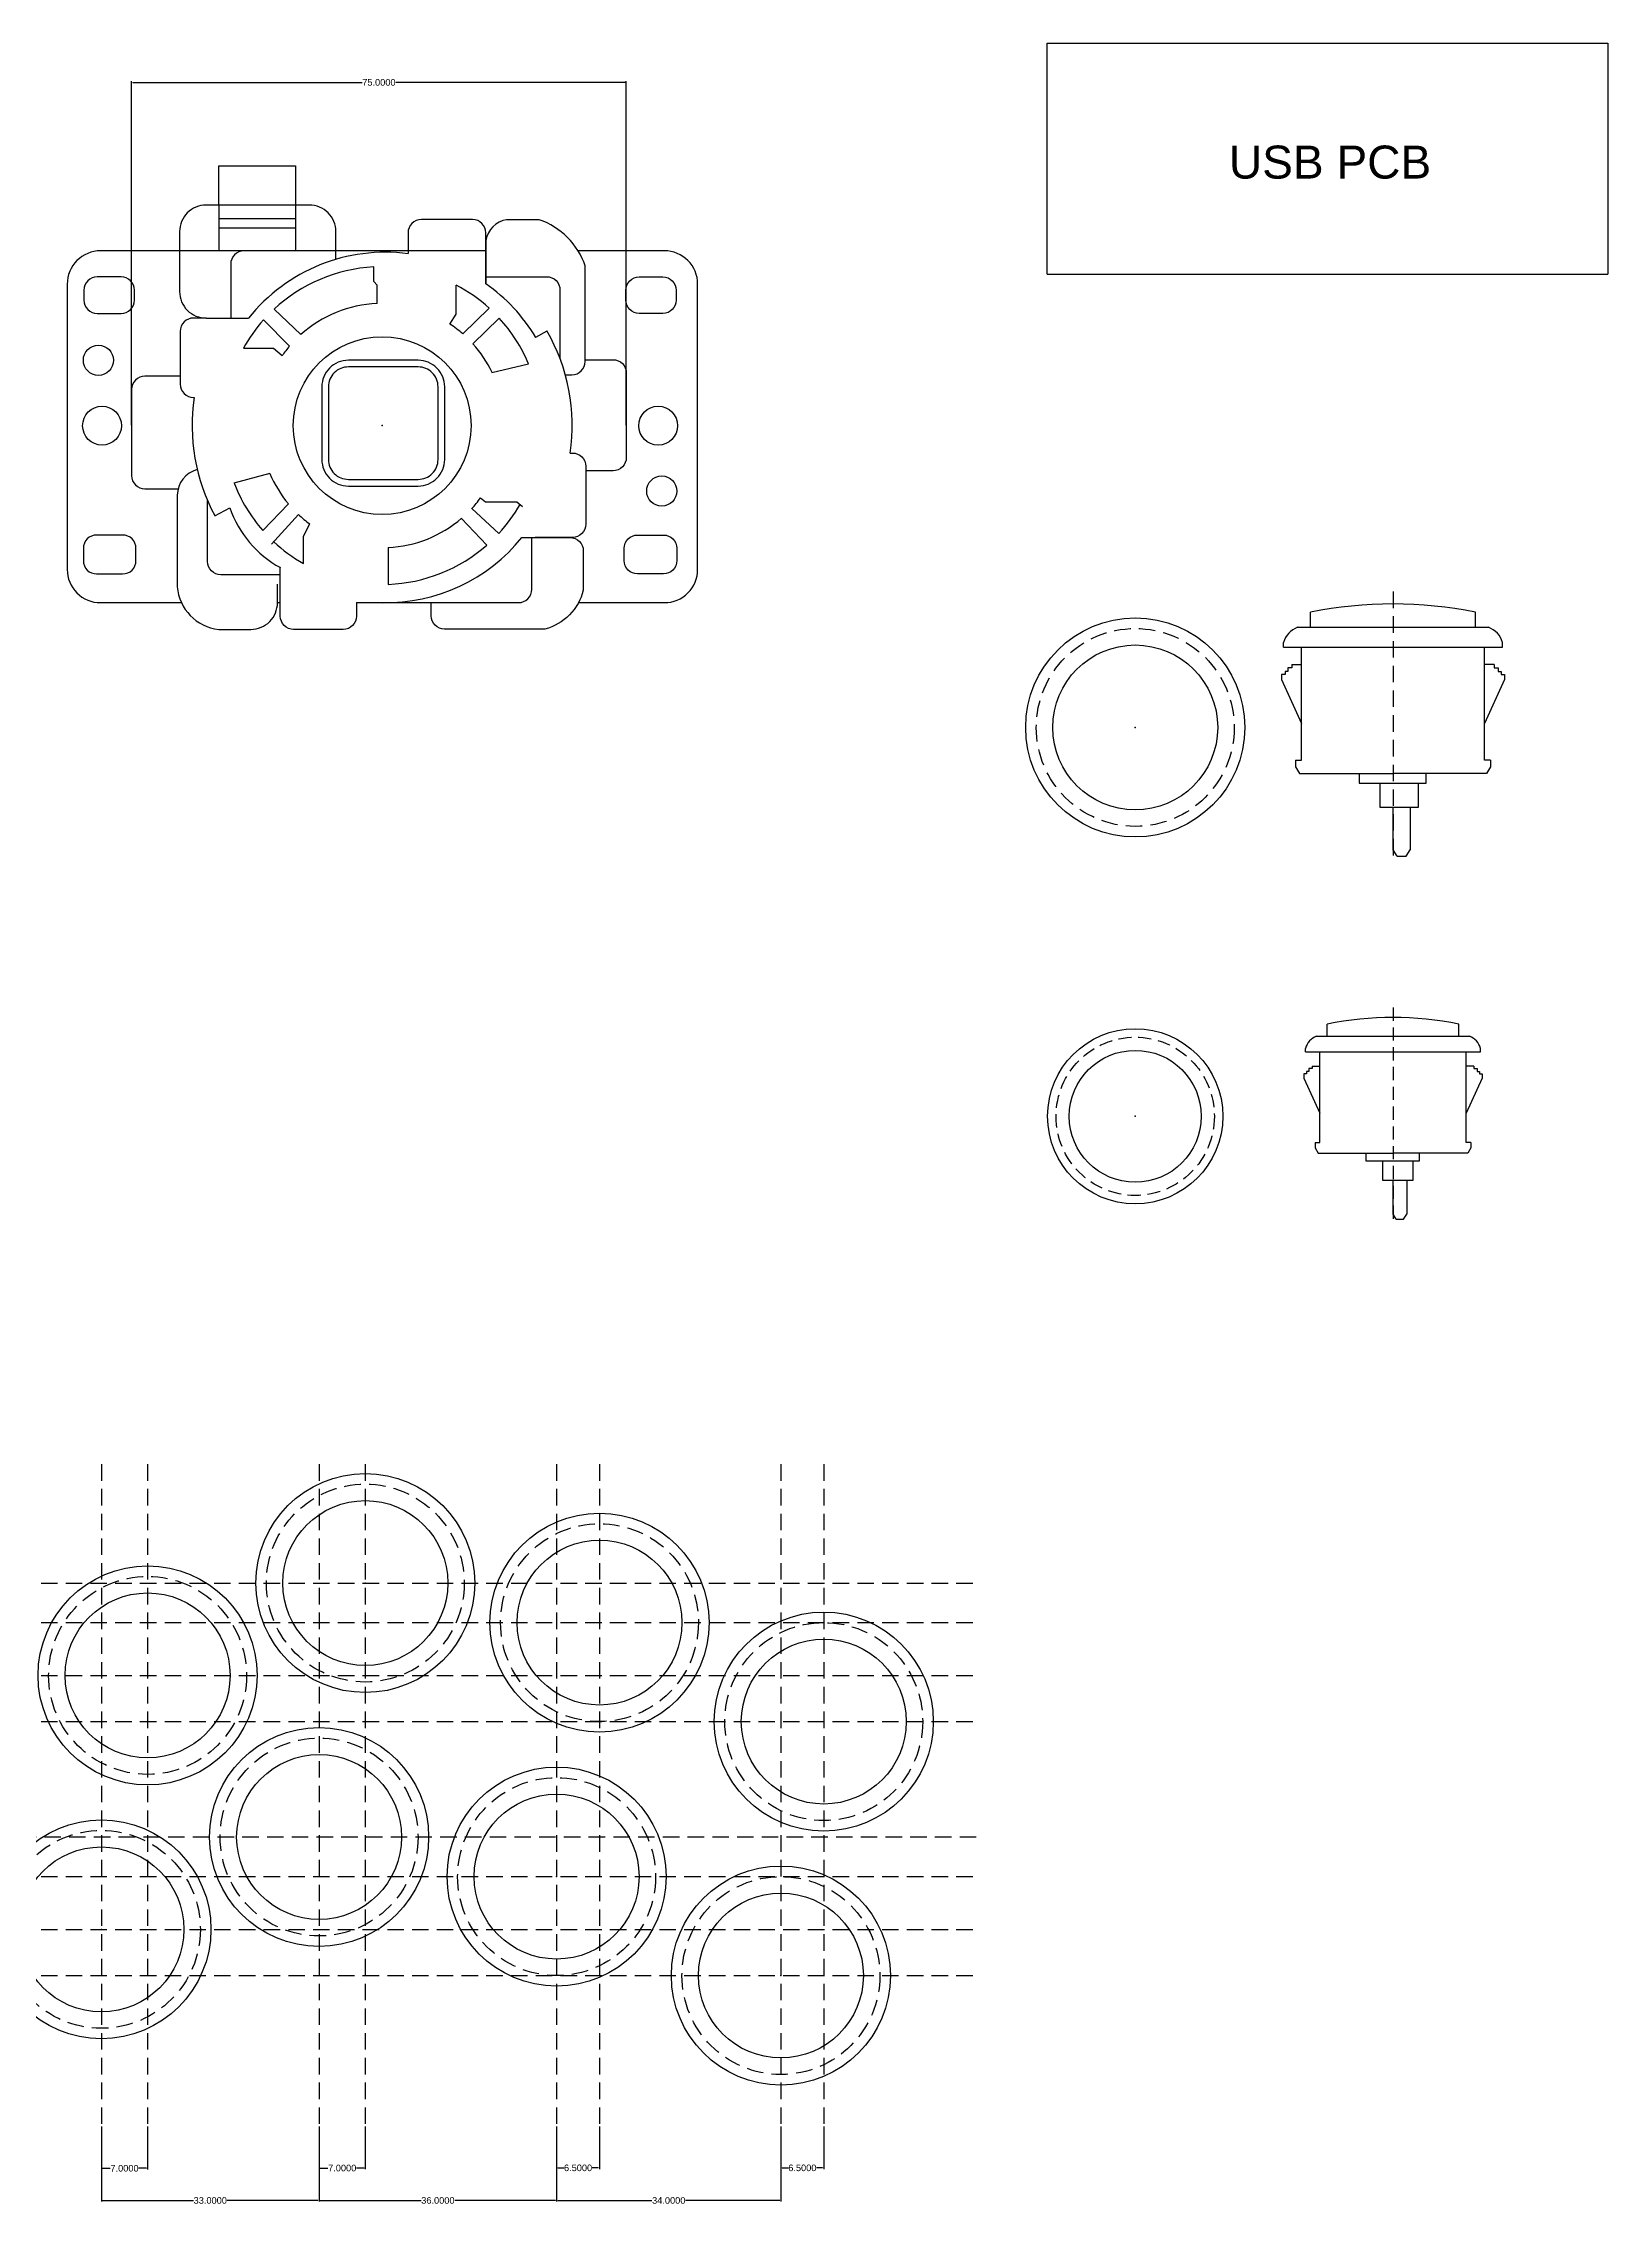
# Model space of a CAD drawing. Header units: inches. Extents: x -421 to 1101, y -1155 to 263.
# Drawn here: x -295.1 to -57.9, y -71 to 256.7 of the extents above; entities that cross this region are included whole.
import ezdxf

# ---------------------------------------------------------------- set-up
doc = ezdxf.new("R2010")
doc.units = ezdxf.units.IN
doc.header["$LTSCALE"] = 5
doc.header["$MEASUREMENT"] = 0
doc.linetypes.add('DASH2', pattern=[0.75, 0.5, -0.25])
doc.linetypes.add('DASHED', pattern=[0.375, 0.25, -0.125])
doc.layers.add('Datum', color=4, linetype='DASH2', transparency=0.5)
doc.layers.add('Elements', color=1, linetype='Continuous')
doc.styles.get("Standard").update_dxf_attribs({"font": 'arial.ttf'})
doc.dimstyles.get("Standard").update_dxf_attribs({"dimtxt": 1, "dimasz": 0.18, "dimexe": 0.18, "dimexo": 0.0625, "dimgap": 0.09, "dimtad": 0, "dimtih": 1, "dimtoh": 1, "dimdec": 4, "dimzin": 0, "dimdsep": 46, "dimtxsty": 'Standard', "dimcen": 0.09, "dimadec": 0, "dimazin": 0, "dimtfac": 1, "dimtdec": 4, "dimtofl": 0, "dimtmove": 0, "dimatfit": 3, "dimfxl": 1, "dimtolj": 1, "dimtzin": 0, "dimarcsym": 0})

# ---------------------------------------------------------------- blocks, each defined once
blk = doc.blocks.new('button-profile')
at = {"color": 1}
for p, q in [((-12.5, 3), (-12.5, 5.26)), ((12.5, 3), (12.5, 5.26)), ((-16.6, 0), (-16.6, 0.69)), ((-16.6, 0), (16.6, 0)), ((-13.88, -17.15), (-13.88, 0)), ((16.6, 0), (16.6, 0.69)), ((-15.32, -3.14), (-15.95, -3.14)), ((-15.95, -3.14), (-15.95, -3.69)), ((-15.32, -2.66), (-13.88, -2.66)), ((-15.32, -2.66), (-15.32, -3.14)), ((13.88, -17.15), (13.88, 0)), ((15.32, -2.66), (13.88, -2.66)), ((15.32, -2.66), (15.32, -3.14)), ((15.32, -3.14), (15.95, -3.14)), ((15.95, -3.14), (15.95, -3.69)), ((-16.37, -4.16), (-16.92, -4.16)), ((-16.92, -4.16), (-16.92, -4.94)), ((-16.92, -4.94), (-13.88, -11.62)), ((-15.95, -3.69), (-16.37, -3.69)), ((-16.37, -3.69), (-16.37, -4.16)), ((16.92, -4.94), (13.88, -11.62)), ((15.95, -3.69), (16.37, -3.69)), ((16.37, -3.69), (16.37, -4.16)), ((16.37, -4.16), (16.92, -4.16)), ((16.92, -4.16), (16.92, -4.94)), ((-14.77, -17.15), (-14.77, -18.17)), ((-14.77, -17.15), (-13.88, -17.15)), ((-14.77, -18.17), (-14.17, -19.2)), ((-14.17, -19.2), (0, -19.2)), ((-5.15, -19.2), (-5.15, -20.63)), ((14.17, -19.2), (0, -19.2)), ((5.01, -20.63), (5.01, -19.2)), ((14.77, -17.15), (13.88, -17.15)), ((14.77, -18.17), (14.17, -19.2)), ((14.77, -17.15), (14.77, -18.17)), ((-5.15, -20.63), (5.01, -20.63)), ((-2.01, -20.63), (-2.01, -24.27)), ((3.84, -24.27), (3.84, -20.63)), ((-2.01, -24.27), (3.84, -24.27)), ((0, -24.27), (2.61, -24.27)), ((2.61, -24.27), (2.61, -30.73)), ((0.62, -31.7), (0, -30.73)), ((0.62, -31.7), (2, -31.7)), ((2, -31.7), (2.61, -30.73))]:
    blk.add_line(p, q, dxfattribs=at)
for centre, radius, start, end in [((0, -55.93), 62.46, 78.4546, 101.5454), ((-13.3, -0.21), 3.41, 110.1327, 164.8693), ((13.3, -0.21), 3.41, 15.1307, 69.8673)]:
    blk.add_arc(centre, radius, start, end, dxfattribs=at)
at = {"layer": 'Datum'}
blk.add_line((0, 8.41), (0, -32.8), dxfattribs=at)
at = {"layer": 'Elements'}
blk.add_line((-14.48, 3), (14.48, 3), dxfattribs=at)
at = {"layer": 'Elements', "color": 1}
blk.add_line((0, -30.73), (0, -24.27), dxfattribs=at)
blk = doc.blocks.new('*D14')
at = {"color": 0, "lineweight": -2}
for p, q in [((-286.24, -59.13), (-286.24, -65.62)), ((-279.24, -59.13), (-279.24, -65.62)), ((-286.06, -65.44), (-284.9, -65.44)), ((-279.42, -65.44), (-280.58, -65.44))]:
    blk.add_line(p, q, dxfattribs=at)
at = {"color": 0}
for points in [[(-286.06, -65.41), (-286.06, -65.47), (-286.24, -65.44)], [(-279.42, -65.47), (-279.42, -65.41), (-279.24, -65.44)]]:
    blk.add_solid(points, dxfattribs=at)
at = {"layer": 'Defpoints', "color": 0}
for p in [(-286.24, -59.06), (-279.24, -59.06), (-279.24, -65.44)]:
    blk.add_point(p, dxfattribs=at)
at = {"color": 0, "insert": (-282.74, -65.44), "char_height": 1, "attachment_point": 5}
blk.add_mtext('\\A1;7.0000', dxfattribs=at)
blk = doc.blocks.new('*D15')
at = {"color": 0, "lineweight": -2}
for p, q in [((-253.24, -59.13), (-253.24, -65.59)), ((-246.24, -59.13), (-246.24, -65.59)), ((-253.06, -65.41), (-251.9, -65.41)), ((-246.42, -65.41), (-247.58, -65.41))]:
    blk.add_line(p, q, dxfattribs=at)
at = {"color": 0}
for points in [[(-253.06, -65.38), (-253.06, -65.44), (-253.24, -65.41)], [(-246.42, -65.44), (-246.42, -65.38), (-246.24, -65.41)]]:
    blk.add_solid(points, dxfattribs=at)
at = {"layer": 'Defpoints', "color": 0}
for p in [(-253.24, -59.06), (-246.24, -59.06), (-246.24, -65.41)]:
    blk.add_point(p, dxfattribs=at)
at = {"color": 0, "insert": (-249.74, -65.41), "char_height": 1, "attachment_point": 5}
blk.add_mtext('\\A1;7.0000', dxfattribs=at)
blk = doc.blocks.new('*D16')
at = {"color": 0, "lineweight": -2}
for p, q in [((-217.24, -59.13), (-217.24, -65.56)), ((-210.74, -59.13), (-210.74, -65.56)), ((-217.06, -65.38), (-216.16, -65.38)), ((-210.92, -65.38), (-211.83, -65.38))]:
    blk.add_line(p, q, dxfattribs=at)
at = {"color": 0}
for points in [[(-217.06, -65.35), (-217.06, -65.41), (-217.24, -65.38)], [(-210.92, -65.41), (-210.92, -65.35), (-210.74, -65.38)]]:
    blk.add_solid(points, dxfattribs=at)
at = {"layer": 'Defpoints', "color": 0}
for p in [(-217.24, -59.06), (-210.74, -59.06), (-210.74, -65.38)]:
    blk.add_point(p, dxfattribs=at)
at = {"color": 0, "insert": (-213.99, -65.38), "char_height": 1, "attachment_point": 5}
blk.add_mtext('\\A1;6.5000', dxfattribs=at)
blk = doc.blocks.new('*D17')
at = {"color": 0, "lineweight": -2}
for p, q in [((-183.24, -59.13), (-183.24, -65.56)), ((-176.74, -59.13), (-176.74, -65.56)), ((-183.06, -65.38), (-182.16, -65.38)), ((-176.92, -65.38), (-177.83, -65.38))]:
    blk.add_line(p, q, dxfattribs=at)
at = {"color": 0}
for points in [[(-183.06, -65.35), (-183.06, -65.41), (-183.24, -65.38)], [(-176.92, -65.41), (-176.92, -65.35), (-176.74, -65.38)]]:
    blk.add_solid(points, dxfattribs=at)
at = {"layer": 'Defpoints', "color": 0}
for p in [(-183.24, -59.06), (-176.74, -59.06), (-176.74, -65.38)]:
    blk.add_point(p, dxfattribs=at)
at = {"color": 0, "insert": (-179.99, -65.38), "char_height": 1, "attachment_point": 5}
blk.add_mtext('\\A1;6.5000', dxfattribs=at)
blk = doc.blocks.new('*D18')
at = {"color": 0, "lineweight": -2}
for p, q in [((-286.24, -59.13), (-286.24, -70.5)), ((-253.24, -59.13), (-253.24, -70.5)), ((-286.06, -70.32), (-272.29, -70.32)), ((-253.42, -70.32), (-267.19, -70.32))]:
    blk.add_line(p, q, dxfattribs=at)
at = {"color": 0}
for points in [[(-286.06, -70.29), (-286.06, -70.35), (-286.24, -70.32)], [(-253.42, -70.35), (-253.42, -70.29), (-253.24, -70.32)]]:
    blk.add_solid(points, dxfattribs=at)
at = {"layer": 'Defpoints', "color": 0}
for p in [(-286.24, -59.06), (-253.24, -59.06), (-253.24, -70.32)]:
    blk.add_point(p, dxfattribs=at)
at = {"color": 0, "insert": (-269.74, -70.32), "char_height": 1, "attachment_point": 5}
blk.add_mtext('\\A1;33.0000', dxfattribs=at)
blk = doc.blocks.new('*D19')
at = {"color": 0, "lineweight": -2}
for p, q in [((-253.24, -59.19), (-253.24, -70.5)), ((-217.24, -59.19), (-217.24, -70.5)), ((-253.06, -70.32), (-237.79, -70.32)), ((-217.42, -70.32), (-232.69, -70.32))]:
    blk.add_line(p, q, dxfattribs=at)
at = {"color": 0}
for points in [[(-253.06, -70.29), (-253.06, -70.35), (-253.24, -70.32)], [(-217.42, -70.35), (-217.42, -70.29), (-217.24, -70.32)]]:
    blk.add_solid(points, dxfattribs=at)
at = {"layer": 'Defpoints', "color": 0}
for p in [(-253.24, -59.13), (-217.24, -59.13), (-217.24, -70.32)]:
    blk.add_point(p, dxfattribs=at)
at = {"color": 0, "insert": (-235.24, -70.32), "char_height": 1, "attachment_point": 5}
blk.add_mtext('\\A1;36.0000', dxfattribs=at)
blk = doc.blocks.new('*D20')
at = {"color": 0, "lineweight": -2}
for p, q in [((-217.24, -59.13), (-217.24, -70.5)), ((-183.24, -59.19), (-183.24, -70.5)), ((-217.06, -70.32), (-202.79, -70.32)), ((-183.42, -70.32), (-197.69, -70.32))]:
    blk.add_line(p, q, dxfattribs=at)
at = {"color": 0}
for points in [[(-217.06, -70.29), (-217.06, -70.35), (-217.24, -70.32)], [(-183.42, -70.35), (-183.42, -70.29), (-183.24, -70.32)]]:
    blk.add_solid(points, dxfattribs=at)
at = {"layer": 'Defpoints', "color": 0}
for p in [(-217.24, -59.06), (-183.24, -59.13), (-183.24, -70.32)]:
    blk.add_point(p, dxfattribs=at)
at = {"color": 0, "insert": (-200.24, -70.32), "char_height": 1, "attachment_point": 5}
blk.add_mtext('\\A1;34.0000', dxfattribs=at)
blk = doc.blocks.new('button-top')
at = {"layer": 'Datum'}
blk.add_circle((0, 0), 15, dxfattribs=at)
at = {"layer": 'Elements'}
for radius in [16.6, 12.5]:
    blk.add_circle((0, 0), radius, dxfattribs=at)
blk.add_point((0, 0), dxfattribs=at)
blk = doc.blocks.new('astro-city-1-buttons')
at = {"color": 1}
for p in [(-246.24, 23.28), (-210.74, 17.28), (-279.24, 9.28), (-176.74, 2.28), (-253.24, -15.22), (-217.24, -21.22), (-286.24, -29.22), (-183.24, -36.22)]:
    blk.add_blockref('button-top', p, dxfattribs=at)
blk = doc.blocks.new('*D33')
at = {"color": 0, "lineweight": -2}
for p, q in [((-281.68, 198.81), (-281.68, 250.96)), ((-281.5, 250.78), (-246.73, 250.78)), ((-206.86, 250.78), (-241.63, 250.78)), ((-206.68, 198.81), (-206.68, 250.96))]:
    blk.add_line(p, q, dxfattribs=at)
at = {"color": 0}
for points in [[(-281.5, 250.81), (-281.5, 250.75), (-281.68, 250.78)], [(-206.86, 250.75), (-206.86, 250.81), (-206.68, 250.78)]]:
    blk.add_solid(points, dxfattribs=at)
at = {"layer": 'Defpoints', "color": 0}
for p in [(-206.68, 250.78), (-281.68, 198.75), (-206.68, 198.75)]:
    blk.add_point(p, dxfattribs=at)
at = {"color": 0, "insert": (-244.18, 250.78), "char_height": 1, "attachment_point": 5}
blk.add_mtext('\\A1;75.0000', dxfattribs=at)
blk = doc.blocks.new('joystickbottom')
at = {"layer": 'Elements'}
for p, q in [((24.73, 16.4), (24.73, 22.28)), ((24.73, 22.28), (36.3, 22.28)), ((36.3, 22.28), (36.3, 9.5)), ((24.73, 16.4), (24.73, 9.5)), ((36.3, 14.33), (24.73, 14.33)), ((24.73, 12.95), (36.3, 12.95)), ((48.07, 4.87), (48.07, 7.07)), ((48.58, 4.35), (48.07, 4.87)), ((48.58, 1.54), (48.58, 4.35)), ((60.5, -0.03), (60.5, 4.34)), ((37.09, -3.12), (33.06, 0.71)), ((61.49, -3.02), (65.46, 0.86)), ((35.4, -4.85), (31.47, -0.92)), ((59.54, -1.53), (60.5, -0.03)), ((63.01, -4.53), (66.98, -0.65)), ((72.49, -3.53), (74.17, -2.56)), ((28.45, -5.17), (32.97, -5.17)), ((32.97, -5.17), (34.28, -6.28)), ((65.86, -8.83), (71.4, -7.53)), ((32.42, -24.03), (27, -25.5)), ((24.13, -30.4), (26.39, -29.23)), ((35.23, -28.62), (31.36, -32.62)), ((64.17, -27.71), (64.92, -28.3)), ((64.92, -28.3), (69.63, -28.3)), ((69.63, -28.3), (70.48, -29.01)), ((32.69, -34.68), (36.73, -30.21)), ((37.49, -33.5), (38.44, -31.64)), ((65.11, -34.83), (61.31, -30.8)), ((62.82, -29.34), (66.93, -33.07)), ((37.49, -37.62), (37.49, -33.5)), ((50.26, -35.2), (50.26, -40.75))]:
    blk.add_line(p, q, dxfattribs=at)
for points in [[(42.37, 8.22), (42.37, 12.4, 0.414214), (38.37, 16.4), (22.82, 16.4, 0.414214), (18.82, 12.4), (18.82, 3.37, 0.414214), (22.82, -0.63), (29.21, -0.63)], [(64.94, 4.55, 0.038741), (64.96, 4.86), (64.96, 12.21, 0.414214), (62.96, 14.21), (55.24, 14.21, 0.414214), (53.24, 12.21), (53.24, 9.08)], [(76.93, -9.17), (77.92, -9.17, 0.414214), (79.92, -7.17), (79.92, 7.24, 0.230405), (73, 14.19), (68.08, 14.19, 0.321801), (64.96, 11.08), (64.96, 4.54)], [(53.24, 9.5), (6.9, 9.5, 0.414214), (1.9, 4.5), (1.9, -38.5, 0.414214), (6.9, -43.5), (19.11, -43.5)], [(64.96, 9.5), (28.52, 9.5, 0.414214), (26.52, 7.5), (26.52, -0.63)], [(78.91, -43.5), (91.86, -43.5, 0.414214), (96.86, -38.5), (96.86, 4.5, 0.414214), (91.86, 9.5), (78.85, 9.5)], [(64.96, 5.6), (74.12, 5.6, -0.414214), (76.12, 3.6), (76.12, -6.69)], [(22.82, -0.63), (20.92, -0.63, 0.414214), (18.92, -2.63), (18.92, -10.59, 0.414214), (20.92, -12.59), (21.03, -12.59)], [(18.92, -9.38), (13.59, -9.38, 0.414214), (11.59, -11.38), (11.59, -24.36, 0.414214), (13.59, -26.36), (18.6, -26.36)], [(79.92, -6.9), (84.11, -6.9, -0.414214), (86.11, -8.9), (86.11, -21.62, -0.414214), (84.11, -23.62), (80, -23.62)], [(77.68, -20.96), (78, -20.96, -0.414214), (80, -22.96), (80, -31.68, -0.414214), (78, -33.68), (72.39, -33.68)], [(21.49, -23.46, 0.34255), (18.48, -27.33), (18.48, -41.11, 0.360932), (24.72, -47.52), (29.57, -47.52, 0.414214), (33.57, -43.52), (33.57, -40.72)], [(34, -39.31), (25.05, -39.31, -0.414214), (23.05, -37.31), (23.05, -28.17)], [(45.48, -43.5), (69.87, -43.5, 0.414214), (71.87, -41.5), (71.87, -33.68)], [(70.39, -33.68), (77.63, -33.68, -0.414214), (79.63, -35.68), (79.63, -41.62, -0.277133), (73.86, -47.48), (58.72, -47.48, -0.414214), (56.72, -45.48), (56.72, -43.5)], [(45.48, -43.5), (45.48, -45.52, -0.414214), (43.48, -47.52), (36, -47.52, -0.414214), (34, -45.52), (34, -38.23)]]:
    blk.add_lwpolyline(points, format="xyb", dxfattribs=at)
for points in [[(4.42, 3.57), (4.42, 2.08, 0.414214), (6.42, 0.08), (10.02, 0.08, 0.414214), (12.02, 2.08), (12.02, 3.57, 0.414214), (10.02, 5.57), (6.42, 5.57, 0.414214)], [(93.63, 3.57), (93.63, 2.08, -0.414214), (91.63, 0.08), (88.04, 0.08, -0.414214), (86.04, 2.08), (86.04, 3.57, -0.414214), (88.04, 5.57), (91.63, 5.57, -0.414214)], [(40.25, -10.99), (40.25, -21.93, 0.414214), (44.25, -25.93), (54.76, -25.93, 0.414214), (58.76, -21.93), (58.76, -10.99, 0.414214), (54.76, -6.99), (44.25, -6.99, 0.414214)], [(41.25, -10.99), (41.25, -21.93, 0.414214), (44.25, -24.93), (54.76, -24.93, 0.414214), (57.76, -21.93), (57.76, -10.99, 0.414214), (54.76, -7.99), (44.25, -7.99, 0.414214)], [(4.33, -35.31), (4.33, -37.17, 0.414214), (6.33, -39.17), (10.25, -39.17, 0.414214), (12.25, -37.17), (12.25, -35.31, 0.414214), (10.25, -33.31), (6.33, -33.31, 0.414214)], [(93.72, -35.31), (93.72, -37.17, -0.414214), (91.72, -39.17), (87.8, -39.17, -0.414214), (85.8, -37.17), (85.8, -35.31, -0.414214), (87.8, -33.31), (91.72, -33.31, -0.414214)]]:
    blk.add_lwpolyline(points, format="xyb", close=True, dxfattribs=at)
blk.add_lwpolyline([(33.57, -43.5), (34, -43.5)], dxfattribs=at)
blk.add_lwpolyline([(33.57, -43.5), (34, -43.5)], dxfattribs=at)
for centre, radius in [((6.6, -6.99), 2.27), ((49.34, -16.83), 13.39), ((7.15, -16.84), 2.93), ((90.91, -16.84), 2.93), ((91.45, -26.69), 2.27)]:
    blk.add_circle(centre, radius, dxfattribs=at)
for centre, radius, start, end in [((49.84, -17.11), 26.4, 82.6061, 141.3811), ((49.34, -16.83), 23.93, 93.0549, 132.8652), ((49.34, -16.83), 23.93, 47.6826, 62.2278), ((49.84, -17.11), 26.4, 30.9461, 55.1216), ((49.34, -16.83), 18.39, 92.3684, 131.774), ((49.34, -16.83), 23.93, 138.3262, 150.8382), ((49.34, -16.83), 18.39, 48.6585, 56.3342), ((49.34, -16.83), 23.93, 22.8668, 42.5379), ((49.34, -16.83), 28.63, 351.7045, 29.8901), ((49.34, -16.83), 18.39, 139.3301, 144.9862), ((49.34, -16.83), 18.39, 25.8092, 41.9846), ((49.34, -16.83), 28.63, 171.4903, 208.2797), ((49.34, -16.83), 23.93, 201.2127, 221.2913), ((49.34, -16.83), 18.39, 203.0293, 219.8524), ((42.03, -23.72), 16.58, 199.418, 241.0393), ((49.34, -16.83), 18.39, 317.1221, 323.7453), ((49.34, -16.83), 23.93, 317.2782, 330.244), ((49.34, -16.83), 18.39, 226.6875, 233.6306), ((49.34, -16.83), 18.39, 272.8517, 310.5833), ((49.34, -16.83), 23.93, 226.9596, 240.3206), ((49.84, -17.11), 26.4, 268.9884, 321.1009), ((49.34, -16.83), 23.93, 272.191, 311.2181)]:
    blk.add_arc(centre, radius, start, end, dxfattribs=at)
blk.add_point((49.34, -16.83), dxfattribs=at)
blk = doc.blocks.new('joystick bottom')
at = {"layer": 'Elements', "linetype": 'DASHED', "ltscale": 15, "xscale": 1.006397965095784, "yscale": 1.006397965095784, "zscale": 1.006397965095784}
blk.add_blockref('joystickbottom', (-49.66, 16.94), dxfattribs=at)
blk = doc.blocks.new('24-mm arcade button top')
at = {"color": 1, "xscale": 0.8, "yscale": 0.8, "zscale": 0.8}
blk.add_blockref('button-top', (-129.53, 94.04), dxfattribs=at)
blk = doc.blocks.new('usb pcb')
at = {"color": 1}
for p, q in [((-142.9, 221.72), (-142.9, 256.72)), ((-142.9, 256.72), (-57.9, 256.72)), ((-57.9, 256.72), (-57.9, 221.72)), ((-142.9, 221.72), (-57.9, 221.72))]:
    blk.add_line(p, q, dxfattribs=at)
blk.add_text('USB PCB', height=5).set_placement((-115.33, 236.2))

msp = doc.modelspace()

# ---------------------------------------------------------------- linework, layer by layer
at = {"layer": 'Datum'}
for p, q in [((-286.2427, 41.29621), (-286.2427, -59.06307)), ((-279.2427, 41.29621), (-279.2427, -59.06307)), ((-253.2427, 41.29621), (-253.2427, -59.06307)), ((-246.2427, 41.29621), (-246.2427, -59.06307)), ((-217.2427, 41.29621), (-217.2427, -59.06307)), ((-210.7427, 41.29621), (-210.7427, -59.06307)), ((-210.7427, 41.29621), (-210.7427, -59.06307)), ((-183.2427, 41.29621), (-183.2427, -59.06307)), ((-176.7427, 41.29621), (-176.7427, -59.06307)), ((-310.39896, 23.28313), (-153.2687, 23.28313)), ((-310.39896, 17.28313), (-153.2687, 17.28313)), ((-310.39896, 9.28313), (-153.2687, 9.28313)), ((-310.39896, 2.28313), (-153.2687, 2.28313)), ((-354.88431, -15.21687), (-153.2687, -15.21687)), ((-310.39896, -21.21687), (-153.2687, -21.21687)), ((-310.39896, -29.21687), (-153.2687, -29.21687)), ((-310.39896, -36.21687), (-153.2687, -36.21687))]:
    msp.add_line(p, q, dxfattribs=at)

# ---------------------------------------------------------------- block references
at = {"color": 1}
for name, p in [('usb pcb', (0, 0)), ('joystick bottom', (-243.67823, 198.74734)), ('button-profile', (-90.45468, 165.18614)), ('button-top', (-129.52948, 152.99133)), ('24-mm arcade button top', (0, 0)), ('astro-city-1-buttons', (0, 0))]:
    msp.add_blockref(name, p, dxfattribs=at)
at = {"color": 1, "xscale": 0.8000000000000004, "yscale": 0.8000000000000004, "zscale": 0.8000000000000004}
msp.add_blockref('button-profile', (-90.45468, 103.79187), dxfattribs=at)

# ---------------------------------------------------------------- dimensions: what is measured, and where the dimension line sits
at = {"color": 1}
for base, p1, p2, picture, middle in [((-206.67711, 250.78303), (-281.67711, 198.74734), (-206.67711, 198.74734), '*D33', (-244.17711, 250.78303)), ((-279.2427, -65.44047), (-286.2427, -59.06307), (-279.2427, -59.06307), '*D14', (-282.7427, -65.44047)), ((-253.2427, -70.31501), (-286.2427, -59.06307), (-253.2427, -59.06307), '*D18', (-269.7427, -70.31501)), ((-246.2427, -65.41047), (-253.2427, -59.06307), (-246.2427, -59.06307), '*D15', (-249.7427, -65.41047)), ((-217.2427, -70.31501), (-253.2427, -59.12557), (-217.2427, -59.12557), '*D19', (-235.2427, -70.31501)), ((-210.7427, -65.38047), (-217.2427, -59.06307), (-210.7427, -59.06307), '*D16', (-213.9927, -65.38047)), ((-183.2427, -70.31501), (-217.2427, -59.06307), (-183.2427, -59.12557), '*D20', (-200.2427, -70.31501)), ((-176.7427, -65.38047), (-183.2427, -59.06307), (-176.7427, -59.06307), '*D17', (-179.9927, -65.38047))]:
    dim = msp.add_linear_dim(base=base, p1=p1, p2=p2, dimstyle='Standard', override={"dimlfac": 1}, dxfattribs=at)
    dim.commit()
    dim.dimension.update_dxf_attribs({"geometry": picture, "text_midpoint": middle})

doc.saveas('drawing.dxf')
